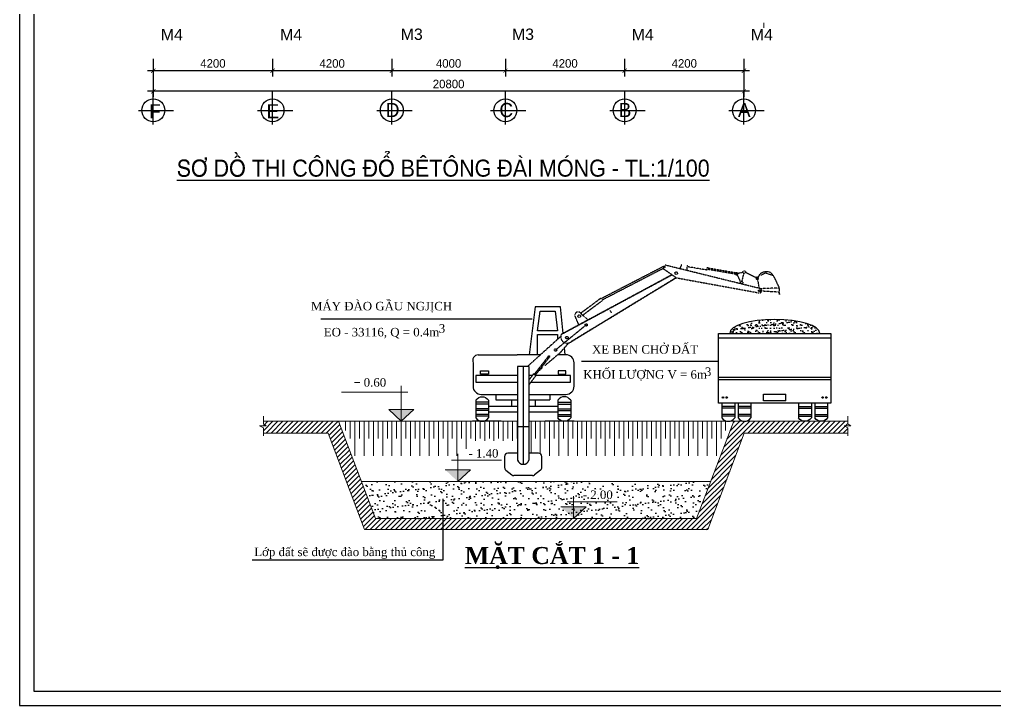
# Model space of a CAD drawing. Extents: x -134084 to 44078, y -38908 to 20492.
# Drawn here: x -40022 to -5652, y -38908 to -14739 of the extents above; entities that cross this region are included whole.
import ezdxf

# ---------------------------------------------------------------- set-up
doc = ezdxf.new("R2010")
doc.units = 0
doc.header["$MEASUREMENT"] = 0
doc.linetypes.add('HIDDEN', pattern=[0.375, 0.25, -0.125])
doc.layers.get('0').update_dxf_attribs({"linetype": 'CONTINUOUS'})
doc.layers.get('DEFPOINTS').update_dxf_attribs({"linetype": 'CONTINUOUS'})
for name, color, linetype in [('CHU', 3, 'CONTINUOUS'), ('D', 1, 'CONTINUOUS'), ('DIM', 8, 'CONTINUOUS'), ('K2', 4, 'CONTINUOUS'), ('NETMANH', 2, 'CONTINUOUS'), ('TEXT', 3, 'CONTINUOUS'), ('THAY', 4, 'CONTINUOUS')]:
    doc.layers.add(name, color=color, linetype=linetype)
doc.layers.add('KICTHUOC', color=3, linetype='CONTINUOUS', lineweight=20)
doc.styles.add('dam', font='')
doc.styles.add('H', font='')
doc.styles.add('M1', font='arial.ttf')
doc.styles.get('dam').set_extended_font_data('VNI-Helve-Condense')
doc.styles.get('H').set_extended_font_data('VNI-Avo')
doc.dimstyles.new('1-100', dxfattribs={"dimtxt": 300, "dimasz": 150, "dimexe": 200, "dimexo": 200, "dimgap": 100, "dimtad": 1, "dimtoh": 1, "dimdec": 0, "dimzin": 0, "dimdsep": 46, "dimtxsty": 'H', "dimblk": 'ARCHTICK', "dimcen": 1, "dimdle": 200, "dimclrd": 8, "dimclre": 8, "dimclrt": 3, "dimadec": 0, "dimazin": 0, "dimtfac": 1, "dimtdec": 0, "dimtix": 1, "dimtmove": 2, "dimatfit": 3, "dimldrblk": 'ARCHTICK', "dimfxl": 1, "dimtolj": 1, "dimtzin": 0, "dimarcsym": 0})
doc.dimstyles.new('ISO-25_WS', dxfattribs={"dimtxt": 2.5, "dimasz": 2.5, "dimexe": 1.25, "dimexo": 0.625, "dimtad": 1, "dimdec": 4, "dimdsep": 46, "dimtxsty": 'Standard', "dimcen": 2.5, "dimadec": 0, "dimazin": 0, "dimtfac": 1, "dimtdec": 4, "dimtmove": 0, "dimatfit": 3, "dimfxl": 1, "dimtolj": 1, "dimtzin": 0, "dimarcsym": 0})

# ---------------------------------------------------------------- blocks, each defined once
blk = doc.blocks.new('_ArchTick')
at = {"color": 0, "linetype": 'ByBlock', "const_width": 0.15}
blk.add_lwpolyline([(-0.5, -0.5), (0.5, 0.5)], dxfattribs=at)
blk = doc.blocks.new('*D37')
at = {"layer": 'DEFPOINTS', "color": 0, "transparency": 16777216}
for p in [(-18711, -15923), (-14511, -15923), (-18711, -16544)]:
    blk.add_point(p, dxfattribs=at)
at = {"layer": 'DIM', "color": 8, "lineweight": -2, "transparency": 16777216}
for p, q in [((-18711, -16123), (-18711, -16744)), ((-14511, -16123), (-14511, -16744)), ((-14311, -16544), (-18911, -16544))]:
    blk.add_line(p, q, dxfattribs=at)
at = {"layer": 'DIM', "color": 8, "lineweight": -2, "transparency": 16777216, "xscale": 150, "yscale": 150, "zscale": 150, "rotation": 180}
blk.add_blockref('_ArchTick', (-18711, -16544), dxfattribs=at)
at = {"layer": 'DIM', "color": 8, "lineweight": -2, "transparency": 16777216, "xscale": 150, "yscale": 150, "zscale": 150}
blk.add_blockref('_ArchTick', (-14511, -16544), dxfattribs=at)
at = {"layer": 'DIM', "color": 3, "transparency": 16777216, "insert": (-16611, -16289), "char_height": 300, "attachment_point": 5, "style": 'H'}
blk.add_mtext('\\A1;4200', dxfattribs=at)
blk = doc.blocks.new('*D46')
at = {"layer": 'DEFPOINTS', "color": 0, "transparency": 16777216}
for p in [(-35311, -15923), (-31111, -15923), (-35311, -16544)]:
    blk.add_point(p, dxfattribs=at)
at = {"layer": 'DIM', "color": 8, "lineweight": -2, "transparency": 16777216}
for p, q in [((-35311, -16123), (-35311, -16744)), ((-31111, -16123), (-31111, -16744)), ((-30911, -16544), (-35511, -16544))]:
    blk.add_line(p, q, dxfattribs=at)
at = {"layer": 'DIM', "color": 8, "lineweight": -2, "transparency": 16777216, "xscale": 150, "yscale": 150, "zscale": 150, "rotation": 180}
blk.add_blockref('_ArchTick', (-35311, -16544), dxfattribs=at)
at = {"layer": 'DIM', "color": 8, "lineweight": -2, "transparency": 16777216, "xscale": 150, "yscale": 150, "zscale": 150}
blk.add_blockref('_ArchTick', (-31111, -16544), dxfattribs=at)
at = {"layer": 'DIM', "color": 3, "transparency": 16777216, "insert": (-33211, -16289), "char_height": 300, "attachment_point": 5, "style": 'H'}
blk.add_mtext('\\A1;4200', dxfattribs=at)
blk = doc.blocks.new('*D47')
at = {"layer": 'DEFPOINTS', "color": 0, "transparency": 16777216}
for p in [(-26911, -15923), (-22911, -15923), (-26911, -16544)]:
    blk.add_point(p, dxfattribs=at)
at = {"layer": 'DIM', "color": 8, "lineweight": -2, "transparency": 16777216}
for p, q in [((-26911, -16123), (-26911, -16744)), ((-22911, -16123), (-22911, -16744)), ((-22711, -16544), (-27111, -16544))]:
    blk.add_line(p, q, dxfattribs=at)
at = {"layer": 'DIM', "color": 8, "lineweight": -2, "transparency": 16777216, "xscale": 150, "yscale": 150, "zscale": 150, "rotation": 180}
blk.add_blockref('_ArchTick', (-26911, -16544), dxfattribs=at)
at = {"layer": 'DIM', "color": 8, "lineweight": -2, "transparency": 16777216, "xscale": 150, "yscale": 150, "zscale": 150}
blk.add_blockref('_ArchTick', (-22911, -16544), dxfattribs=at)
at = {"layer": 'DIM', "color": 3, "transparency": 16777216, "insert": (-24911, -16289), "char_height": 300, "attachment_point": 5, "style": 'H'}
blk.add_mtext('\\A1;4000', dxfattribs=at)
blk = doc.blocks.new('*D48')
at = {"layer": 'DEFPOINTS', "color": 0, "transparency": 16777216}
for p in [(-22911, -15923), (-18711, -15923), (-22911, -16544)]:
    blk.add_point(p, dxfattribs=at)
at = {"layer": 'DIM', "color": 8, "lineweight": -2, "transparency": 16777216}
for p, q in [((-22911, -16123), (-22911, -16744)), ((-18711, -16123), (-18711, -16744)), ((-18511, -16544), (-23111, -16544))]:
    blk.add_line(p, q, dxfattribs=at)
at = {"layer": 'DIM', "color": 8, "lineweight": -2, "transparency": 16777216, "xscale": 150, "yscale": 150, "zscale": 150, "rotation": 180}
blk.add_blockref('_ArchTick', (-22911, -16544), dxfattribs=at)
at = {"layer": 'DIM', "color": 8, "lineweight": -2, "transparency": 16777216, "xscale": 150, "yscale": 150, "zscale": 150}
blk.add_blockref('_ArchTick', (-18711, -16544), dxfattribs=at)
at = {"layer": 'DIM', "color": 3, "transparency": 16777216, "insert": (-20811, -16289), "char_height": 300, "attachment_point": 5, "style": 'H'}
blk.add_mtext('\\A1;4200', dxfattribs=at)
blk = doc.blocks.new('*D49')
at = {"layer": 'DEFPOINTS', "color": 0, "transparency": 16777216}
for p in [(-31111, -15923), (-26911, -15923), (-31111, -16544)]:
    blk.add_point(p, dxfattribs=at)
at = {"layer": 'DIM', "color": 8, "lineweight": -2, "transparency": 16777216}
for p, q in [((-31111, -16123), (-31111, -16744)), ((-26911, -16123), (-26911, -16744)), ((-26711, -16544), (-31311, -16544))]:
    blk.add_line(p, q, dxfattribs=at)
at = {"layer": 'DIM', "color": 8, "lineweight": -2, "transparency": 16777216, "xscale": 150, "yscale": 150, "zscale": 150, "rotation": 180}
blk.add_blockref('_ArchTick', (-31111, -16544), dxfattribs=at)
at = {"layer": 'DIM', "color": 8, "lineweight": -2, "transparency": 16777216, "xscale": 150, "yscale": 150, "zscale": 150}
blk.add_blockref('_ArchTick', (-26911, -16544), dxfattribs=at)
at = {"layer": 'DIM', "color": 3, "transparency": 16777216, "insert": (-29011, -16289), "char_height": 300, "attachment_point": 5, "style": 'H'}
blk.add_mtext('\\A1;4200', dxfattribs=at)
blk = doc.blocks.new('*D50')
at = {"layer": 'DEFPOINTS', "color": 0, "transparency": 16777216}
for p in [(-35311, -16331), (-14511, -16544), (-35311, -17268)]:
    blk.add_point(p, dxfattribs=at)
at = {"layer": 'DIM', "color": 8, "lineweight": -2, "transparency": 16777216}
for p, q in [((-35311, -16531), (-35311, -17468)), ((-14511, -16744), (-14511, -17468)), ((-14311, -17268), (-35511, -17268))]:
    blk.add_line(p, q, dxfattribs=at)
at = {"layer": 'DIM', "color": 8, "lineweight": -2, "transparency": 16777216, "xscale": 150, "yscale": 150, "zscale": 150, "rotation": 180}
blk.add_blockref('_ArchTick', (-35311, -17268), dxfattribs=at)
at = {"layer": 'DIM', "color": 8, "lineweight": -2, "transparency": 16777216, "xscale": 150, "yscale": 150, "zscale": 150}
blk.add_blockref('_ArchTick', (-14511, -17268), dxfattribs=at)
at = {"layer": 'DIM', "color": 3, "transparency": 16777216, "insert": (-24911, -17013), "char_height": 300, "attachment_point": 5, "style": 'H'}
blk.add_mtext('\\A1;20800', dxfattribs=at)

msp = doc.modelspace()

# ---------------------------------------------------------------- hatches: boundary and pattern name
h = msp.add_hatch()
h.set_pattern_fill('AR-SAND', color=256, scale=3.962264, style=0)
h.set_pattern_definition([(37.5, (-37227.82, -66127.45), (-6.33975, 193.91845), [0, -152.9751, 0, -171.09057, 0, -163.54245]), (7.5, (-37227.82, -66127.45), (178.113, 284.025), [0, -82.52604, 0, -137.87887, 0, -52.8368]), (327.5, (-37351.61, -66127.45), (313.4121, 0.56945), [0, -50.32075, 0, -181.1547, 0, -236.50755]), (317.5, (-37351.6, -66127.45), (302.5412, 88.3305), [0, -25.1604, 0, -118.757, 0, -135.86604])])
edge = h.paths.add_edge_path()
edge.add_ellipse((-13426, -25797.6), major_axis=(-1584.9, 0), ratio=0.3099151, start_angle=180, end_angle=360)
edge.add_line((-15010.9, -25797.6), (-11841.1, -25797.6))
at = {"layer": 'THAY'}
h = msp.add_hatch(dxfattribs=at)
h.set_pattern_fill('ANSI31', color=256, scale=1000, style=0)
h.set_pattern_definition([(45, (-30461.5, -5275), (-88.38835, 88.38835), [])])
h.paths.add_polyline_path([(-15787.1, -32711.2), (-14500.4, -29312.3), (-10846.6, -29312.3), (-10846.6, -28892.7), (-14871.9, -28892.7), (-16175.5, -32322.7), (-27483.3, -32322.7), (-28786.9, -28892.7), (-31435.6, -28892.7), (-31435.6, -29312.3), (-29158.4, -29312.3), (-27871.7, -32711.2)])
h = msp.add_hatch(dxfattribs=at)
h.set_pattern_fill('AR-SAND', color=256, scale=200, style=0)
h.set_pattern_definition([(37.5, (-52627.5, -5275), (-12.5987, 385.3648), [0, -304, 0, -340, 0, -325]), (7.5, (-52627.5, -5275), (353.9553, 564.429), [0, -164, 0, -274, 0, -105]), (327.5, (-52873.5, -5275), (622.8284, 1.1318), [0, -100, 0, -360, 0, -470]), (317.5, (-52873.5, -5275), (601.2253, 175.535), [0, -50, 0, -236, 0, -270])])
h.paths.add_polyline_path([(-16175.5, -32322.7), (-15679.9, -31018.7), (-27978.9, -31018.7), (-27483.3, -32322.7), (-21448.4, -32322.7)])

# ---------------------------------------------------------------- linework, layer by layer
at = {"color": 1, "linetype": 'Continuous', "ltscale": 15}
for p, q in [((-22939, -30134.7), (-22939, -30526.2)), ((-21627, -30526.2), (-21627, -30134.7)), ((-22896, -30615), (-22679.5, -30786.2)), ((-21956.7, -30810.6), (-22609.3, -30810.6)), ((-21670, -30615), (-21886.5, -30786.2))]:
    msp.add_line(p, q, dxfattribs=at)
for centre, radius, start, end in [((-22825.8, -30134.7), 113.2, 90, 180), ((-21740.2, -30134.7), 113.2, 0, 90), ((-22825.8, -30526.2), 113.2, 180, 231.66988), ((-22283, -30196), 214, 200.14341, 339.85659), ((-21740.2, -30526.2), 113.2, 308.33012, 0), ((-22609.3, -30697.4), 113.2, 231.66988, 270), ((-21956.7, -30697.4), 113.2, 270, 308.33012)]:
    msp.add_arc(centre, radius, start, end, dxfattribs=at)
at = {"linetype": 'Continuous'}
msp.add_ellipse((-13426, -25797.6), major_axis=(-1584.9, 0), ratio=0.3099151, start_param=3.1415927, end_param=6.2831853, dxfattribs=at)
at = {"layer": 'D', "color": 3, "linetype": 'HIDDEN', "ltscale": 15}
for p, q in [((-16706.2, -23361.1), (-16766.5, -23522)), ((-17345.6, -23442.3), (-19537.7, -24576.3)), ((-19506.6, -24617.9), (-17319.6, -23485)), ((-16898.5, -23838.1), (-17343.9, -23526.8)), ((-13949.9, -24217.2), (-17303.2, -23389.5)), ((-16506.1, -23586.3), (-16503.2, -23388.9)), ((-15822.3, -23566.3), (-16504.1, -23449.5)), ((-15805.5, -23468.1), (-15822.3, -23566.3)), ((-14790.4, -23715.5), (-15817.7, -23539.5)), ((-14762.8, -23674.2), (-15810.1, -23494.8)), ((-14545.9, -23647.2), (-14723.3, -23690.3)), ((-14578.2, -23969.7), (-14512, -23680.6)), ((-14049.9, -23853.7), (-14459.4, -23652.2)), ((-13754.2, -23670.2), (-13919.7, -23759.5)), ((-13496.9, -23761.8), (-13754.2, -23670.2)), ((-20945.3, -25834.5), (-17047, -23734.3)), ((-17047, -23734.3), (-20945.3, -25834.5)), ((-20606.5, -26098.1), (-16898.5, -23838.1)), ((-16898.5, -23838.1), (-20606.5, -26098.1)), ((-16898.5, -23838.1), (-13977.8, -24370.2)), ((-14747.9, -23741.9), (-14630.4, -23989.4)), ((-14077.4, -23884.9), (-14019.4, -23945.5)), ((-14006.1, -23823.5), (-14037.7, -23813.8)), ((-13912.1, -24298.2), (-13297.6, -24333.5)), ((-13256.5, -24197.1), (-13911.6, -24225.9)), ((-13297.6, -24333.5), (-13256.5, -24422.9)), ((-13256.5, -24422.9), (-13256.5, -24197.1)), ((-20257.5, -25083.3), (-19552.2, -24556.8)), ((-20188.3, -25156), (-19492.6, -24636.7)), ((-19229.2, -24982.1), (-19181.9, -25069.8)), ((-20321.3, -25498.3), (-20431.8, -25247.3)), ((-20006.6, -25328.8), (-20241.6, -25105.4)), ((-20066.6, -25499.9), (-21150.1, -26387.7)), ((-22108.3, -26940.5), (-20961.4, -25903.7)), ((-20682.2, -26134.4), (-20984.9, -26480.6)), ((-21390.4, -26594.8), (-21897.8, -27243.8)), ((-21354.6, -26622.6), (-21862, -27271.6)), ((-20984.9, -26480.6), (-21523.1, -26938)), ((-21609.1, -27011), (-21755.6, -27135.5)), ((-21919.2, -27227.2), (-22082.1, -27441.4)), ((-21840.6, -27288.3), (-22082.1, -27606.1)), ((-21840.6, -27288.3), (-21919.2, -27227.2))]:
    msp.add_line(p, q, dxfattribs=at)
at = {"layer": 'D', "linetype": 'Continuous', "ltscale": 15}
for p, q in [((-21868, -24858.6), (-22070.8, -26550)), ((-20976.2, -24858.6), (-21868, -24858.6)), ((-20880.7, -25799.7), (-20976.2, -24858.6)), ((-15407.1, -25797.6), (-11444.8, -25797.6)), ((-15407.1, -28254.2), (-15407.1, -25797.6)), ((-11444.8, -25797.6), (-11444.8, -28254.2)), ((-20804.5, -26550), (-20829.6, -26303)), ((-23868.5, -26550), (-22495.2, -26550)), ((-21676.2, -26550), (-22495.2, -26550)), ((-20778.9, -26550), (-21066.5, -26550)), ((-24051.7, -26838.6), (-24051.7, -27657.6)), ((-22082.1, -26966.4), (-22483.9, -26966.4)), ((-22082.1, -26966.4), (-22082.1, -30269.7)), ((-20490.2, -27657.6), (-20490.2, -26838.6)), ((-22660.9, -27285.1), (-22822.6, -27285.1)), ((-15407.1, -27339.7), (-11444.8, -27339.7)), ((-15407.1, -27419), (-11444.8, -27419)), ((-22636, -27514.9), (-22483.9, -27514.9)), ((-23957.4, -28152.7), (-23957.4, -28772.9)), ((-23763, -27946.3), (-22483.9, -27946.3)), ((-23501.7, -28152.7), (-23501.7, -28772.9)), ((-23252.6, -27946.3), (-23252.6, -28144.2)), ((-22082.1, -27946.3), (-20778.9, -27946.3)), ((-22082.1, -28144.2), (-21350, -28144.2)), ((-21350, -27946.3), (-21350, -28144.2)), ((-21064.3, -28152.7), (-21064.3, -28772.9)), ((-20608.7, -28152.7), (-20608.7, -28772.9)), ((-11444.8, -28254.2), (-15407.1, -28254.2)), ((-15288.2, -28254.2), (-15288.2, -28772.9)), ((-14832.6, -28254.2), (-14832.6, -28772.9)), ((-14717.3, -28254.2), (-14717.3, -28772.9)), ((-14261.6, -28254.2), (-14261.6, -28772.9)), ((-12590.3, -28254.2), (-12590.3, -28772.9)), ((-12134.7, -28254.2), (-12134.7, -28772.9)), ((-12019.4, -28254.2), (-12019.4, -28772.9)), ((-11563.7, -28254.2), (-11563.7, -28772.9)), ((-23060.9, -28892.7), (-24071.3, -28892.7)), ((-20494.8, -28892.7), (-21505.1, -28892.7))]:
    msp.add_line(p, q, dxfattribs=at)
at = {"layer": 'D', "color": 2, "linetype": 'Continuous', "ltscale": 15}
for p, q in [((-15407.1, -25956.1), (-11444.8, -25956.1)), ((-13822.2, -27937.2), (-13029.7, -27937.2)), ((-13822.2, -28175), (-13822.2, -27937.2)), ((-13029.7, -28175), (-13822.2, -28175)), ((-13029.7, -28175), (-13029.7, -27937.2)), ((-23501.7, -28227.1), (-23957.4, -28227.1)), ((-23501.7, -28286.5), (-23957.4, -28286.5)), ((-23501.7, -28451.1), (-23957.4, -28451.1)), ((-23501.7, -28510.5), (-23957.4, -28510.5)), ((-21064.3, -28227.1), (-20608.7, -28227.1)), ((-21064.3, -28286.5), (-20608.7, -28286.5)), ((-21064.3, -28451.1), (-20608.7, -28451.1)), ((-21064.3, -28510.5), (-20608.7, -28510.5)), ((-14832.6, -28373.1), (-15288.2, -28373.1)), ((-14832.6, -28432.5), (-15288.2, -28432.5)), ((-14261.6, -28373.1), (-14717.3, -28373.1)), ((-14261.6, -28432.5), (-14717.3, -28432.5)), ((-12590.3, -28373.1), (-12134.7, -28373.1)), ((-12590.3, -28432.5), (-12134.7, -28432.5)), ((-12019.4, -28373.1), (-11563.7, -28373.1)), ((-12019.4, -28432.5), (-11563.7, -28432.5)), ((-23501.7, -28654.1), (-23957.4, -28654.1)), ((-23501.7, -28713.6), (-23957.4, -28713.6)), ((-21064.3, -28654.1), (-20608.7, -28654.1)), ((-21064.3, -28713.6), (-20608.7, -28713.6)), ((-14832.6, -28654.1), (-15288.2, -28654.1)), ((-14832.6, -28713.6), (-15288.2, -28713.6)), ((-14261.6, -28654.1), (-14717.3, -28654.1)), ((-14261.6, -28713.6), (-14717.3, -28713.6)), ((-12590.3, -28654.1), (-12134.7, -28654.1)), ((-12590.3, -28713.6), (-12134.7, -28713.6)), ((-12019.4, -28654.1), (-11563.7, -28654.1)), ((-12019.4, -28713.6), (-11563.7, -28713.6))]:
    msp.add_line(p, q, dxfattribs=at)
at = {"layer": 'D', "color": 1, "linetype": 'Continuous', "ltscale": 15}
for p, q in [((-22483.9, -26966.4), (-22483.9, -30269.7)), ((-22483.9, -29076.1), (-22082.1, -29076.1))]:
    msp.add_line(p, q, dxfattribs=at)
at = {"layer": 'D', "ltscale": 15}
for p, q in [((-23252.6, -28144.2), (-22483.9, -28144.2)), ((-22699.1, -28144.2), (-22699.1, -28362.8)), ((-21866.9, -28144.2), (-21866.9, -28362.8)), ((-23501.7, -28362.8), (-22483.9, -28362.8)), ((-22082.1, -28362.8), (-21064.3, -28362.8)), ((-23501.7, -28562.8), (-22483.9, -28562.8)), ((-22082.1, -28562.8), (-21064.3, -28562.8)), ((-22483.9, -30021.5), (-22825.8, -30021.5)), ((-21740.2, -30021.5), (-22082.1, -30021.5))]:
    msp.add_line(p, q, dxfattribs=at)
at = {"layer": 'D', "color": 3, "linetype": 'HIDDEN', "ltscale": 15}
for centre, radius in [((-17323.6, -23458.2), 27.2), ((-16894.9, -23674.8), 45.3), ((-14767.3, -23701), 45.3), ((-14767.3, -23701), 27.2), ((-14501.9, -23636.5), 45.3), ((-14591.7, -24013), 45.3), ((-14049.9, -23853.7), 18.1), ((-13963.8, -24293.7), 36.2), ((-20311.7, -25191.1), 45.3), ((-20066.6, -25499.9), 40.6), ((-20744.4, -25947.3), 45.3), ((-21145.8, -26384.1), 40.6), ((-21372.5, -26608.6), 22.6)]:
    msp.add_circle(centre, radius, dxfattribs=at)
at = {"layer": 'D', "color": 2, "linetype": 'Continuous', "ltscale": 15}
for centre in [(-15247, -28056.1), (-15114.9, -28056.1), (-11737.1, -28056.1), (-11605, -28056.1)]:
    msp.add_circle(centre, 26.8, dxfattribs=at)
at = {"layer": 'D', "color": 3, "linetype": 'HIDDEN', "ltscale": 15}
for centre, radius, start, end in [((-17323.6, -23458.2), 71.6, 228.41438, 253.48685), ((-14049.9, -23853.7), 41.7, 72.93248, 228.5777), ((-13963.8, -24293.7), 77.8, 259.67547, 79.67547), ((-20347, -25162.8), 119.7, 29.11359, 224.90755), ((-20739, -25918.9), 222.9, 157.74618, 306.48355)]:
    msp.add_arc(centre, radius, start, end, dxfattribs=at)
at = {"layer": 'D', "linetype": 'Continuous', "ltscale": 15}
for centre, radius, start, end in [((-23849.9, -26764.2), 215.1, 94.96961, 200.2434), ((-20778.9, -26838.6), 288.7, 0, 90), ((-23763, -27657.6), 288.7, 180, 270), ((-20778.9, -27657.6), 288.7, 270, 0)]:
    msp.add_arc(centre, radius, start, end, dxfattribs=at)
at = {"layer": 'D', "linetype": 'Continuous', "ltscale": 15, "extrusion": (0, 0, -1)}
for centre, major_axis in [((-23729.5, -28530.9), (0, -501.1)), ((-20836.5, -28394.7), (0, 501.1)), ((-12362.5, -28394.7), (0, 501.1)), ((-11791.5, -28394.7), (0, 501.1))]:
    msp.add_ellipse(centre, major_axis=major_axis, ratio=0.6929301, start_param=2.4259398, end_param=3.8572455, dxfattribs=at)
at = {"layer": 'D', "linetype": 'Continuous', "ltscale": 15}
for centre, major_axis in [((-20836.5, -28530.9), (0, -501.1)), ((-23729.5, -28394.7), (0, 501.1)), ((-15060.4, -28394.7), (0, 501.1)), ((-14489.5, -28394.7), (0, 501.1))]:
    msp.add_ellipse(centre, major_axis=major_axis, ratio=0.6929301, start_param=2.4259398, end_param=3.8572455, dxfattribs=at)
at = {"layer": 'D', "color": 3, "linetype": 'HIDDEN', "ltscale": 15}
msp.add_open_spline([(-13256.5, -24197.1), (-13418, -23880.1), (-13505.5, -23532.7), (-14079, -23716), (-14016.2, -24018.9), (-13976.4, -24210.6)], degree=3, knots=[0, 0, 0, 0, 8.0046798, 11.2054722, 16.7301435, 16.7301435, 16.7301435, 16.7301435], dxfattribs=at)
at = {"layer": 'DIM'}
msp.add_lwpolyline([(44077.5, -38908), (44077.5, 20492), (-40022.5, 20492), (-40022.5, -38908)], close=True, dxfattribs=at)
at = {"layer": 'K2'}
for p, q in [((-35310.7, -18442.4), (-35310.7, -17268)), ((-31110.7, -18442.4), (-31110.7, -17268)), ((-26910.7, -18442.4), (-26910.7, -17268)), ((-22910.7, -18442.4), (-22910.7, -17268)), ((-18710.7, -18442.4), (-18710.7, -17268)), ((-14510.7, -18442.4), (-14510.7, -17268)), ((-35837.4, -17940.4), (-34594.1, -17940.4)), ((-31637.4, -17940.4), (-30394.1, -17940.4)), ((-27437.4, -17940.4), (-26194.1, -17940.4)), ((-23437.4, -17940.4), (-22194.1, -17940.4)), ((-19237.4, -17940.4), (-17994.1, -17940.4)), ((-15037.4, -17940.4), (-13794.1, -17940.4))]:
    msp.add_line(p, q, dxfattribs=at)
for centre in [(-35310.7, -17940.4), (-31110.7, -17940.4), (-26910.7, -17940.4), (-22910.7, -17940.4), (-18710.7, -17940.4), (-14510.7, -17940.4)]:
    msp.add_circle(centre, 402, dxfattribs=at)
at = {"layer": 'KICTHUOC', "color": 3}
msp.add_line((-13815.5, -14860.3), (-13814.9, -15030.7), dxfattribs=at)
at = {"layer": 'KICTHUOC'}
for p, q in [((-26578.3, -28895.1), (-26578.3, -27645.7)), ((-28685.8, -27872.8), (-26346.3, -27872.8)), ((-26135.3, -28478.6), (-27021.4, -28478.6)), ((-26578.3, -28895.1), (-27021.4, -28478.6)), ((-26578.3, -28895.1), (-26135.3, -28478.6)), ((-31435.6, -28711.8), (-31435.6, -28990.3)), ((-10846.6, -28711.8), (-10846.6, -28990.3)), ((-31435.6, -29058.9), (-31567.3, -29058.9)), ((-31567.3, -29058.9), (-31435.6, -29126.1)), ((-22483.9, -28892.7), (-31435.6, -28892.7)), ((-31331.4, -29058.9), (-31435.6, -28990.3)), ((-31435.6, -29058.9), (-31331.4, -29058.9)), ((-31435.6, -29126.1), (-31435.6, -29406.1)), ((-27483.3, -32322.7), (-28786.9, -28892.7)), ((-28537.7, -28895.1), (-28537.7, -29217.7)), ((-28374.5, -28895.1), (-28374.5, -29505.1)), ((-28211.3, -28895.1), (-28211.3, -30115.2)), ((-28048.2, -28895.1), (-28048.2, -29505.1)), ((-27885, -28895.1), (-27885, -30115.2)), ((-27721.8, -28895.1), (-27721.8, -29505.1)), ((-27552.7, -28895.1), (-27552.7, -30115.2)), ((-27389.5, -28895.1), (-27389.5, -29505.1)), ((-27226.3, -28895.1), (-27226.3, -30115.2)), ((-27067.8, -28895.1), (-27067.8, -29505.1)), ((-26904.7, -28895.1), (-26904.7, -30115.2)), ((-26741.5, -28895.1), (-26741.5, -29505.1)), ((-26578.3, -28895.1), (-26578.3, -30115.2)), ((-26415.2, -28895.1), (-26415.2, -29505.1)), ((-26252, -28895.1), (-26252, -30115.2)), ((-26088.8, -28895.1), (-26088.8, -29505.1)), ((-25925.7, -28895.1), (-25925.7, -30115.2)), ((-25762.5, -28895.1), (-25762.5, -29505.1)), ((-25599.3, -28895.1), (-25599.3, -30115.2)), ((-25436.2, -28895.1), (-25436.2, -29505.1)), ((-25267, -28895.1), (-25267, -30115.2)), ((-25103.9, -28895.1), (-25103.9, -29505.1)), ((-24940.7, -28895.1), (-24940.7, -30115.2)), ((-24782.2, -28895.1), (-24782.2, -29505.1)), ((-24619, -28895.1), (-24619, -30115.2)), ((-24455.8, -28895.1), (-24455.8, -29505.1)), ((-24292.7, -28895.1), (-24292.7, -29869.7)), ((-24129.5, -28895.1), (-24129.5, -29505.1)), ((-23966.3, -28895.1), (-23966.3, -29585.4)), ((-23803.2, -28895.1), (-23803.2, -29505.1)), ((-23803.2, -28895.1), (-23803.2, -29505.1)), ((-23640, -28895.1), (-23640, -29217.7)), ((-23640, -28895.1), (-23640, -29585.4)), ((-23476.8, -28895.1), (-23476.8, -29505.1)), ((-23476.8, -28895.1), (-23476.8, -29505.1)), ((-23313.7, -28895.1), (-23313.7, -29217.7)), ((-23313.7, -28895.1), (-23313.7, -29585.4)), ((-23150.5, -28895.1), (-23150.5, -29505.1)), ((-23150.5, -28895.1), (-23150.5, -29505.1)), ((-22987.3, -28895.1), (-22987.3, -29217.7)), ((-22987.3, -28895.1), (-22987.3, -29585.4)), ((-22824.2, -28895.1), (-22824.2, -29505.1)), ((-22824.2, -28895.1), (-22824.2, -29505.1)), ((-22824.2, -28895.1), (-22824.2, -29505.1)), ((-22661, -28895.1), (-22661, -29217.7)), ((-22661, -28895.1), (-22661, -29217.7)), ((-22661, -28895.1), (-22661, -29585.4)), ((-22497.8, -28895.1), (-22497.8, -29505.1)), ((-10846.6, -28892.7), (-22082.1, -28892.7)), ((-22008.3, -28895.1), (-22008.3, -30021.5)), ((-21845.2, -28895.1), (-21845.2, -29505.1)), ((-21682, -28895.1), (-21682, -30037.6)), ((-21518.8, -28895.1), (-21518.8, -29505.1)), ((-21355.7, -28895.1), (-21355.7, -30115.2)), ((-21192.5, -28895.1), (-21192.5, -29505.1)), ((-21029.3, -28895.1), (-21029.3, -30115.2)), ((-20866.2, -28895.1), (-20866.2, -29505.1)), ((-20703, -28895.1), (-20703, -30115.2)), ((-20539.8, -28895.1), (-20539.8, -29505.1)), ((-20376.6, -28895.1), (-20376.6, -30115.2)), ((-20213.5, -28895.1), (-20213.5, -29505.1)), ((-20050.3, -28895.1), (-20050.3, -30115.2)), ((-19887.1, -28895.1), (-19887.1, -29505.1)), ((-19718, -28895.1), (-19718, -30115.2)), ((-19554.8, -28895.1), (-19554.8, -29505.1)), ((-19391.7, -28895.1), (-19391.7, -30115.2)), ((-19233.2, -28895.1), (-19233.2, -29505.1)), ((-19070, -28895.1), (-19070, -30115.2)), ((-18906.8, -28895.1), (-18906.8, -29505.1)), ((-18743.7, -28895.1), (-18743.7, -30115.2)), ((-18580.5, -28895.1), (-18580.5, -29505.1)), ((-18417.3, -28895.1), (-18417.3, -30115.2)), ((-18254.2, -28895.1), (-18254.2, -29505.1)), ((-18254.2, -28895.1), (-18254.2, -29505.1)), ((-18091, -28895.1), (-18091, -30115.2)), ((-18091, -28895.1), (-18091, -29217.7)), ((-17927.8, -28895.1), (-17927.8, -29505.1)), ((-17927.8, -28895.1), (-17927.8, -29505.1)), ((-17764.7, -28895.1), (-17764.7, -30115.2)), ((-17764.7, -28895.1), (-17764.7, -29217.7)), ((-17601.5, -28895.1), (-17601.5, -29505.1)), ((-17601.5, -28895.1), (-17601.5, -29505.1)), ((-17438.3, -28895.1), (-17438.3, -30115.2)), ((-17438.3, -28895.1), (-17438.3, -29217.7)), ((-17275.1, -28895.1), (-17275.1, -29505.1)), ((-17275.1, -28895.1), (-17275.1, -29505.1)), ((-17275.1, -28895.1), (-17275.1, -29505.1)), ((-17112, -28895.1), (-17112, -30115.2)), ((-17112, -28895.1), (-17112, -29217.7)), ((-17112, -28895.1), (-17112, -29217.7)), ((-16948.8, -28895.1), (-16948.8, -29505.1)), ((-16785.6, -28895.1), (-16785.6, -30115.2)), ((-16622.5, -28895.1), (-16622.5, -29505.1)), ((-16459.3, -28895.1), (-16459.3, -30115.2)), ((-16296.1, -28895.1), (-16296.1, -29505.1)), ((-16175.5, -32322.7), (-14871.9, -28892.7)), ((-16133, -28895.1), (-16133, -30115.2)), ((-15969.8, -28895.1), (-15969.8, -29505.1)), ((-15806.6, -28895.1), (-15806.6, -30115.2)), ((-15643.5, -28895.1), (-15643.5, -29505.1)), ((-15480.3, -28895.1), (-15480.3, -30115.2)), ((-15317.1, -28895.1), (-15317.1, -29505.1)), ((-15154, -28895.1), (-15154, -29217.7)), ((-10846.6, -29058.9), (-10978.2, -29058.9)), ((-10978.2, -29058.9), (-10846.6, -29126.1)), ((-10742.3, -29058.9), (-10846.6, -28990.3)), ((-10846.6, -29058.9), (-10742.3, -29058.9)), ((-10846.6, -29126.1), (-10846.6, -29406.1)), ((-29158.4, -29312.3), (-31435.6, -29312.3)), ((-27871.7, -32711.2), (-29158.4, -29312.3)), ((-15787.1, -32711.2), (-14500.4, -29312.3)), ((-14500.4, -29312.3), (-10846.6, -29312.3)), ((-24586.3, -31018.7), (-24586.3, -30043.2)), ((-24813.8, -30270.4), (-23053.6, -30270.4)), ((-24143.3, -30602.2), (-25029.4, -30602.2)), ((-24586.3, -31018.7), (-24143.3, -30602.2)), ((-27978.9, -31018.7), (-15679.9, -31018.7)), ((-20514, -32322.7), (-20514, -31534.7)), ((-20070.9, -31906.2), (-20957, -31906.2)), ((-20741.4, -31732.8), (-18978.8, -31732.8)), ((-20514, -32322.7), (-20070.9, -31906.2)), ((-27483.3, -32322.7), (-21448.4, -32322.7)), ((-16175.5, -32322.7), (-21448.4, -32322.7)), ((-21448.4, -32711.2), (-27871.7, -32711.2)), ((-21448.4, -32711.2), (-15787.1, -32711.2))]:
    msp.add_line(p, q, dxfattribs=at)
for points in [[(-26578.3, -28895.1), (-27021.4, -28478.6), (-26578.3, -28478.6), (-26135.3, -28478.6)], [(-26578.3, -28895.1), (-26135.3, -28478.6), (-26578.3, -28478.6), (-27021.4, -28478.6)], [(-26578.3, -28478.6), (-26135.3, -28478.6), (-26578.3, -28478.6), (-26135.3, -28478.6)], [(-26578.3, -28478.6), (-26135.3, -28478.6), (-26135.3, -28478.6), (-26578.3, -28478.6)], [(-24586.3, -31018.7), (-25029.4, -30602.2), (-24586.3, -30602.2), (-24143.3, -30602.2)], [(-24586.3, -31018.7), (-24143.3, -30602.2), (-24586.3, -30602.2), (-25029.4, -30602.2)], [(-24586.3, -30602.2), (-24143.3, -30602.2), (-24586.3, -30602.2), (-24143.3, -30602.2)], [(-24586.3, -30602.2), (-24143.3, -30602.2), (-24143.3, -30602.2), (-24586.3, -30602.2)], [(-20514, -32322.7), (-20957, -31906.2), (-20514, -31906.2), (-20070.9, -31906.2)], [(-20514, -32322.7), (-20070.9, -31906.2), (-20514, -31906.2), (-20957, -31906.2)], [(-20514, -31906.2), (-20070.9, -31906.2), (-20514, -31906.2), (-20070.9, -31906.2)], [(-20514, -31906.2), (-20070.9, -31906.2), (-20070.9, -31906.2), (-20514, -31906.2)]]:
    msp.add_solid(points, dxfattribs=at)
at = {"layer": 'NETMANH'}
for p, q in [((-21784.8, -25710.9), (-21691.2, -25012.8)), ((-21691.2, -25012.8), (-21153.4, -25012.8)), ((-21153.4, -25012.8), (-21075.4, -25710.9)), ((-21075.4, -25710.9), (-21784.8, -25710.9)), ((-21784.8, -25842.6), (-21075.4, -25842.6)), ((-21784.8, -26540.6), (-21784.8, -25842.6)), ((-21075.4, -25842.6), (-21075.4, -26006.8)), ((-23784.1, -27239.1), (-23784.1, -27119.5)), ((-23784.1, -27119.5), (-23507.9, -27119.5)), ((-23507.9, -27119.5), (-23507.9, -27239.1)), ((-22283, -26966.4), (-22283, -30410.1)), ((-21058.1, -27119.5), (-21058.1, -27239.1)), ((-20781.9, -27119.5), (-21058.1, -27119.5)), ((-20781.9, -27239.1), (-20781.9, -27119.5)), ((-23949.3, -27285.1), (-23949.3, -27514.9)), ((-22483.9, -27285.1), (-23949.3, -27285.1)), ((-23507.9, -27239.1), (-23784.1, -27239.1)), ((-21963.2, -27285.1), (-22082.1, -27285.1)), ((-20616.2, -27285.1), (-21844.7, -27285.1)), ((-21058.1, -27239.1), (-20781.9, -27239.1)), ((-20616.2, -27514.9), (-20616.2, -27285.1)), ((-23949.3, -27514.9), (-22483.9, -27514.9)), ((-22012.8, -27514.9), (-20616.2, -27514.9))]:
    msp.add_line(p, q, dxfattribs=at)
at = {"layer": 'THAY'}
msp.add_lwpolyline([(43577.5, -38408), (43577.5, 19992), (-39522.5, 19992), (-39522.5, -38408)], close=True, dxfattribs=at)

# ---------------------------------------------------------------- texts
at = {"layer": 'CHU', "style": 'H'}
for s, p in [('F', (-35458.3, -18222.4)), ('E', (-31322.3, -18222.4)), ('D', (-27122.3, -18177.9)), ('C', (-23122.3, -18177.9)), ('B', (-18922.3, -18177.9)), ('A', (-14722.3, -18177.9))]:
    msp.add_text(s, height=500, dxfattribs=at).set_placement(p)
at = {"layer": 'CHU', "style": 'dam', "width": 1.1}
msp.add_text('%%USÔ DOÀ THI COÂNG ÑOÅ BEÂTOÂNG ÑAØI MOÙNG - TL:1/100', height=600, dxfattribs=at).set_placement((-34484.3, -20276))
at = {"layer": 'CHU', "insert": (-21268, -33714), "char_height": 600, "attachment_point": 5, "style": 'dam'}
msp.add_mtext('{\\fVNI-Times|b1|i0|c0|p2;\\LMAËT CAÉT 1 - 1}', dxfattribs=at)
at = {"layer": 'TEXT', "linetype": 'Continuous', "style": 'M1'}
for s, p in [('M4', (-35045.1, -15471.6)), ('M4', (-30845.1, -15471.6)), ('M3', (-26597.9, -15458)), ('M3', (-22680.9, -15458)), ('M4', (-18466.6, -15471.6)), ('M4', (-14266.6, -15471.6))]:
    msp.add_text(s, height=400, dxfattribs=at).set_placement(p)
at = {"layer": 'TEXT', "linetype": 'Continuous', "char_height": 300, "attachment_point": 5, "style": 'M1'}
for s, insert in [('{\\fVNI-Times|b0|i0|c0|p2;MAÙY ÑAØO GAÀU NGJÒCH}', (-27272.4, -24875.2)), ('{\\fVNI-Times|b0|i0|c0|p2;EO - 33116, Q = 0.4m}', (-27272.4, -25791.2)), ('\\fVNI-Times|b0|i0|c0|p2;3', (-25144.3, -25624)), ('{\\fVNI-Times|b0|i0|c0|p2;XE BEN CHÔÛ ÑAÁT}', (-17991.7, -26365.4)), ('{\\fVNI-Times|b0|i0|c0|p2;KHOÁI LÖÔÏNG V = 6m}', (-17991.7, -27281.4)), ('\\fVNI-Times|b0|i0|c0|p2;3', (-15771.9, -27150.5)), ('{\\fSymbol|b0|i0|c2|p18;- \\fVNI-Times|b0|i0|c0|p2;0.60}', (-27678.2, -27528.3)), ('{\\fVNI-Times|b0|i0|c0|p2;- 1.40}', (-23683.9, -30025.7)), ('{\\fVNI-Times|b0|i0|c0|p2;- 2.00}', (-19657.8, -31487.1)), ('{\\fVNI-Times|b0|i0|c0|p2;Lôùp ñaát seõ ñöôïc ñaøo baèng thuû coâng}', (-28567.6, -33545.3))]:
    msp.add_mtext(s, dxfattribs=dict(at, insert=insert))

# ---------------------------------------------------------------- dimensions: what is measured, and where the dimension line sits
at = {"layer": 'DIM'}
for base, p1, p2, picture, middle in [((-35310.7, -16544.3), (-31110.7, -15923.2), (-35310.7, -15923.2), '*D46', (-33210.7, -16289)), ((-31110.7, -16544.3), (-26910.7, -15923.2), (-31110.7, -15923.2), '*D49', (-29010.7, -16289)), ((-26910.7, -16544.3), (-22910.7, -15923.2), (-26910.7, -15923.2), '*D47', (-24910.7, -16289)), ((-22910.7, -16544.3), (-18710.7, -15923.2), (-22910.7, -15923.2), '*D48', (-20810.7, -16289)), ((-18710.7, -16544.3), (-14510.7, -15923.2), (-18710.7, -15923.2), '*D37', (-16610.7, -16289)), ((-35310.7, -17268), (-14510.7, -16544.3), (-35310.7, -16330.7), '*D50', (-24910.7, -17012.8))]:
    dim = msp.add_linear_dim(base=base, p1=p1, p2=p2, angle=180, dimstyle='1-100', dxfattribs=at)
    dim.commit()
    dim.dimension.update_dxf_attribs({"geometry": picture, "text_midpoint": middle})

# ---------------------------------------------------------------- leaders
at = {"layer": 'KICTHUOC'}
for points in [[(-21969.4, -25298), (-29413.2, -25298)], [(-15407.1, -26788.2), (-20227.3, -26788.2)], [(-25112.3, -31622.7), (-25112.3, -33789.6), (-31834.6, -33789.6)]]:
    msp.add_leader(points, dimstyle='ISO-25_WS', override={"dimgap": 0.625, "dimtad": 0}, dxfattribs=at)

doc.saveas('drawing.dxf')
